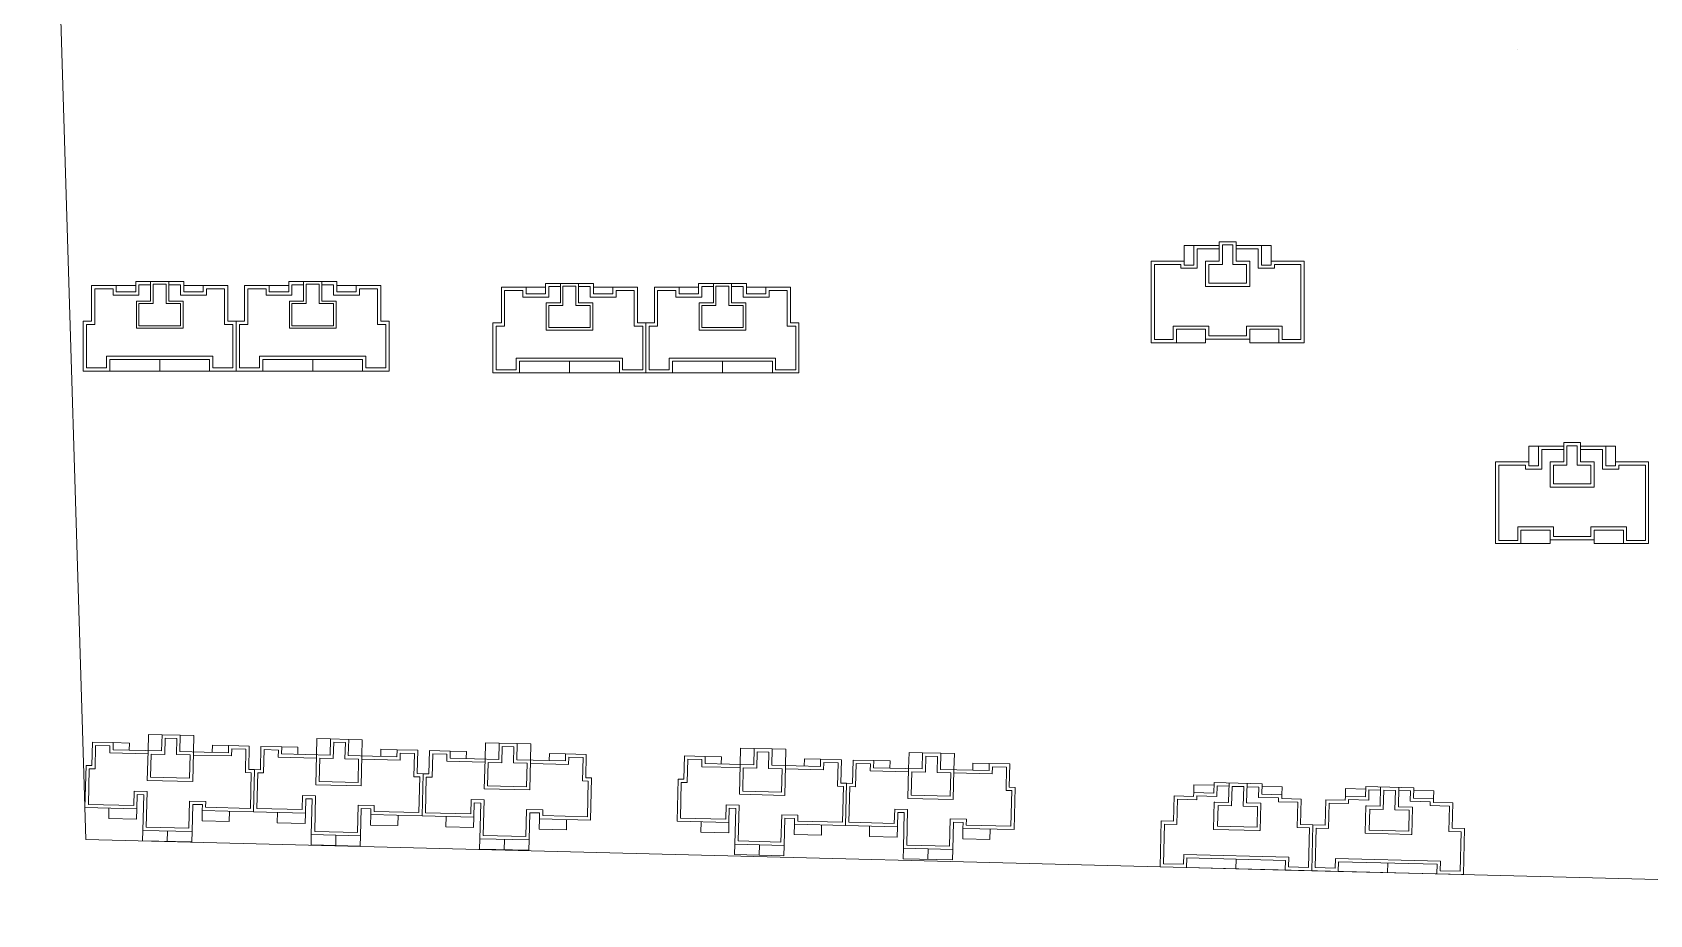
# Model space of a CAD drawing. Extents: x 217039 to 280039, y -2536 to 41961.
# Drawn here: x 220532 to 223526, y 458 to 2090 of the extents above; entities that cross this region are included whole.
import ezdxf

# ---------------------------------------------------------------- set-up
doc = ezdxf.new("R2010")
doc.units = 0
doc.header["$LTSCALE"] = 1000
doc.header["$MEASUREMENT"] = 0
doc.layers.add('140', color=2, linetype='Continuous', lineweight=5)
doc.layers.add('DingDianTu', color=5, linetype='Continuous', lineweight=0)

# ---------------------------------------------------------------- blocks, each defined once
blk = doc.blocks.new('dafasfd')
at = {"layer": 'DingDianTu', "color": 7, "const_width": 100}
blk.add_lwpolyline([(36368038, 16363912), (36368954, 16361479), (36372042, 16362641), (36374261, 16356745), (36369114, 16354807), (36369537, 16353684), (36361113, 16350514), (36359352, 16355194), (36360288, 16355546), (36359830, 16356763), (36358894, 16356410), (36357556, 16359967)], close=True, dxfattribs=at)
for points in [[(36363546, 16362221), (36362876, 16363999), (36359039, 16362555), (36359708, 16360777)], [(36371734, 16355794), (36372686, 16353267), (36369878, 16352210), (36369350, 16353614)]]:
    blk.add_lwpolyline(points, dxfattribs=at)
at = {"layer": 'DingDianTu', "color": 7}
for points in [[(36369878, 16352210), (36361642, 16349110), (36361113, 16350514)], [(36368038, 16363912), (36371127, 16365074), (36372042, 16362641)]]:
    blk.add_lwpolyline(points, dxfattribs=at)
blk = doc.blocks.new('*E49')
at = {"layer": 'DingDianTu', "color": 7, "xscale": 0.001000002024510444, "yscale": 0.001000000163912773, "zscale": 0.001, "rotation": 339.3761177849276}
blk.add_blockref('dafasfd', (22613, -20413), dxfattribs=at)

msp = doc.modelspace()

# ---------------------------------------------------------------- linework, layer by layer
at = {"layer": '140', "color": 7}
for p, q in [((220532.3, 3810.5), (220631.5, 596.8)), ((222664.2, 1695.6), (222682.2, 1695.6)), ((222664.2, 1666.8), (222664.2, 1695.6)), ((222682.2, 1695.6), (222682.2, 1659.6)), ((222729, 1695.6), (222682.2, 1695.6)), ((222688.2, 1689.6), (222688.2, 1653.6)), ((222729, 1689.6), (222688.2, 1689.6)), ((222729, 1702.8), (222729, 1695.6)), ((222760.2, 1702.8), (222729, 1702.8)), ((222729, 1695.6), (222729, 1666.8)), ((222735, 1696.8), (222735, 1695.6)), ((222754.2, 1696.8), (222735, 1696.8)), ((222735, 1695.6), (222735, 1660.8)), ((222754.2, 1660.8), (222754.2, 1696.8)), ((222760.2, 1695.6), (222760.2, 1702.8)), ((222760.2, 1666.8), (222760.2, 1702.8)), ((222807, 1695.6), (222760.2, 1695.6)), ((222801, 1689.6), (222760.2, 1689.6)), ((222801, 1653.6), (222801, 1689.6)), ((222825, 1695.6), (222807, 1695.6)), ((222807, 1659.6), (222807, 1695.6)), ((222825, 1666.8), (222825, 1695.6)), ((222603, 1666.8), (222603, 1515.6)), ((222642.6, 1666.8), (222603, 1666.8)), ((222609, 1660.8), (222609, 1521.6)), ((222642.6, 1660.8), (222609, 1660.8)), ((222664.2, 1666.8), (222642.6, 1666.8)), ((222658.2, 1660.8), (222642.6, 1660.8)), ((222658.2, 1653.6), (222658.2, 1660.8)), ((222688.2, 1653.6), (222658.2, 1653.6)), ((222664.2, 1659.6), (222664.2, 1666.8)), ((222682.2, 1659.6), (222664.2, 1659.6)), ((222703.8, 1666.8), (222703.8, 1620)), ((222729, 1666.8), (222703.8, 1666.8)), ((222709.8, 1660.8), (222709.8, 1626)), ((222735, 1660.8), (222709.8, 1660.8)), ((222779.4, 1660.8), (222754.2, 1660.8)), ((222785.4, 1666.8), (222760.2, 1666.8)), ((222779.4, 1626), (222779.4, 1660.8)), ((222785.4, 1620), (222785.4, 1666.8)), ((222831, 1653.6), (222801, 1653.6)), ((222825, 1659.6), (222807, 1659.6)), ((222825, 1666.8), (222825, 1659.6)), ((222846.6, 1666.8), (222825, 1666.8)), ((222831, 1660.8), (222831, 1653.6)), ((222846.6, 1660.8), (222831, 1660.8)), ((222886.2, 1666.8), (222846.6, 1666.8)), ((222880.2, 1660.8), (222846.6, 1660.8)), ((222880.2, 1521.6), (222880.2, 1660.8)), ((222886.2, 1515.6), (222886.2, 1666.8)), ((220642, 1621.8), (220687.6, 1621.8)), ((220642, 1555.8), (220642, 1621.8)), ((220685.2, 1621.8), (220687.6, 1621.8)), ((220687.6, 1621.8), (220723.6, 1621.8)), ((220687.6, 1621.8), (220687.6, 1609.8)), ((220723.6, 1629), (220812.4, 1629)), ((220723.6, 1609.8), (220723.6, 1629)), ((220729.6, 1623), (220751.2, 1623)), ((220729.6, 1603.8), (220729.6, 1623)), ((220751.2, 1629), (220751.2, 1593)), ((220780, 1624.2), (220756, 1624.2)), ((220756, 1624.2), (220756, 1588.2)), ((220780, 1588.2), (220780, 1624.2)), ((220784.8, 1593), (220784.8, 1629)), ((220784.8, 1623), (220806.4, 1623)), ((220806.4, 1623), (220806.4, 1603.8)), ((220812.4, 1629), (220812.4, 1609.8)), ((220848.4, 1621.8), (220812.4, 1621.8)), ((220848.4, 1621.8), (220894, 1621.8)), ((220848.4, 1609.8), (220848.4, 1621.8)), ((220894, 1621.8), (220894, 1555.8)), ((220925.2, 1621.8), (220970.8, 1621.8)), ((220925.2, 1555.8), (220925.2, 1621.8)), ((220968.4, 1621.8), (220970.8, 1621.8)), ((220970.8, 1621.8), (221006.8, 1621.8)), ((220970.8, 1621.8), (220970.8, 1609.8)), ((221006.8, 1629), (221095.6, 1629)), ((221006.8, 1609.8), (221006.8, 1629)), ((221012.8, 1623), (221034.4, 1623)), ((221012.8, 1603.8), (221012.8, 1623)), ((221034.4, 1629), (221034.4, 1593)), ((221063.2, 1624.2), (221039.2, 1624.2)), ((221039.2, 1624.2), (221039.2, 1588.2)), ((221063.2, 1588.2), (221063.2, 1624.2)), ((221068, 1593), (221068, 1629)), ((221068, 1623), (221089.6, 1623)), ((221089.6, 1623), (221089.6, 1603.8)), ((221095.6, 1629), (221095.6, 1609.8)), ((221131.6, 1621.8), (221095.6, 1621.8)), ((221131.6, 1621.8), (221177.2, 1621.8)), ((221131.6, 1609.8), (221131.6, 1621.8)), ((221177.2, 1621.8), (221177.2, 1555.8)), ((221400.4, 1618.4), (221446, 1618.4)), ((221400.4, 1552.4), (221400.4, 1618.4)), ((221443.6, 1618.4), (221446, 1618.4)), ((221446, 1618.4), (221482, 1618.4)), ((221446, 1618.4), (221446, 1606.4)), ((221482, 1625.6), (221570.8, 1625.6)), ((221482, 1606.4), (221482, 1625.6)), ((221488, 1619.6), (221509.6, 1619.6)), ((221488, 1600.4), (221488, 1619.6)), ((221509.6, 1625.6), (221509.6, 1589.6)), ((221538.4, 1620.8), (221514.4, 1620.8)), ((221514.4, 1620.8), (221514.4, 1584.8)), ((221538.4, 1584.8), (221538.4, 1620.8)), ((221543.2, 1589.6), (221543.2, 1625.6)), ((221543.2, 1619.6), (221564.8, 1619.6)), ((221564.8, 1619.6), (221564.8, 1600.4)), ((221570.8, 1625.6), (221570.8, 1606.4)), ((221606.8, 1618.4), (221570.8, 1618.4)), ((221606.8, 1618.4), (221652.4, 1618.4)), ((221606.8, 1606.4), (221606.8, 1618.4)), ((221652.4, 1618.4), (221652.4, 1552.4)), ((221683.6, 1618.4), (221729.2, 1618.4)), ((221683.6, 1552.4), (221683.6, 1618.4)), ((221726.8, 1618.4), (221729.2, 1618.4)), ((221729.2, 1618.4), (221765.2, 1618.4)), ((221729.2, 1618.4), (221729.2, 1606.4)), ((221765.2, 1625.6), (221854, 1625.6)), ((221765.2, 1606.4), (221765.2, 1625.6)), ((221771.2, 1619.6), (221792.8, 1619.6)), ((221771.2, 1600.4), (221771.2, 1619.6)), ((221792.8, 1625.6), (221792.8, 1589.6)), ((221821.6, 1620.8), (221797.6, 1620.8)), ((221797.6, 1620.8), (221797.6, 1584.8)), ((221821.6, 1584.8), (221821.6, 1620.8)), ((221826.4, 1589.6), (221826.4, 1625.6)), ((221826.4, 1619.6), (221848, 1619.6)), ((221848, 1619.6), (221848, 1600.4)), ((221854, 1625.6), (221854, 1606.4)), ((221890, 1618.4), (221854, 1618.4)), ((221890, 1618.4), (221935.6, 1618.4)), ((221890, 1606.4), (221890, 1618.4)), ((221935.6, 1618.4), (221935.6, 1552.4)), ((222703.8, 1620), (222785.4, 1620)), ((222709.8, 1626), (222779.4, 1626)), ((220648, 1615.8), (220681.6, 1615.8)), ((220648, 1549.8), (220648, 1615.8)), ((220681.6, 1615.8), (220681.6, 1603.8)), ((220681.6, 1603.8), (220729.6, 1603.8)), ((220687.6, 1609.8), (220723.6, 1609.8)), ((220724.8, 1593), (220724.8, 1542.6)), ((220751.2, 1593), (220724.8, 1593)), ((220729.6, 1588.2), (220729.6, 1547.4)), ((220756, 1588.2), (220729.6, 1588.2)), ((220806.4, 1588.2), (220780, 1588.2)), ((220811.2, 1593), (220784.8, 1593)), ((220806.4, 1603.8), (220854.4, 1603.8)), ((220806.4, 1547.4), (220806.4, 1588.2)), ((220811.2, 1542.6), (220811.2, 1593)), ((220812.4, 1609.8), (220848.4, 1609.8)), ((220854.4, 1615.8), (220888, 1615.8)), ((220854.4, 1603.8), (220854.4, 1615.8)), ((220888, 1615.8), (220888, 1549.8)), ((220931.2, 1615.8), (220964.8, 1615.8)), ((220931.2, 1549.8), (220931.2, 1615.8)), ((220964.8, 1615.8), (220964.8, 1603.8)), ((220964.8, 1603.8), (221012.8, 1603.8)), ((220970.8, 1609.8), (221006.8, 1609.8)), ((221008, 1593), (221008, 1542.6)), ((221034.4, 1593), (221008, 1593)), ((221012.8, 1588.2), (221012.8, 1547.4)), ((221039.2, 1588.2), (221012.8, 1588.2)), ((221089.6, 1588.2), (221063.2, 1588.2)), ((221094.4, 1593), (221068, 1593)), ((221089.6, 1603.8), (221137.6, 1603.8)), ((221089.6, 1547.4), (221089.6, 1588.2)), ((221094.4, 1542.6), (221094.4, 1593)), ((221095.6, 1609.8), (221131.6, 1609.8)), ((221137.6, 1615.8), (221171.2, 1615.8)), ((221137.6, 1603.8), (221137.6, 1615.8)), ((221171.2, 1615.8), (221171.2, 1549.8)), ((221406.4, 1612.4), (221440, 1612.4)), ((221406.4, 1546.4), (221406.4, 1612.4)), ((221440, 1612.4), (221440, 1600.4)), ((221440, 1600.4), (221488, 1600.4)), ((221446, 1606.4), (221482, 1606.4)), ((221483.2, 1589.6), (221483.2, 1539.2)), ((221509.6, 1589.6), (221483.2, 1589.6)), ((221569.6, 1589.6), (221543.2, 1589.6)), ((221564.8, 1600.4), (221612.8, 1600.4)), ((221569.6, 1539.2), (221569.6, 1589.6)), ((221570.8, 1606.4), (221606.8, 1606.4)), ((221612.8, 1612.4), (221646.4, 1612.4)), ((221612.8, 1600.4), (221612.8, 1612.4)), ((221646.4, 1612.4), (221646.4, 1546.4)), ((221689.6, 1612.4), (221723.2, 1612.4)), ((221689.6, 1546.4), (221689.6, 1612.4)), ((221723.2, 1612.4), (221723.2, 1600.4)), ((221723.2, 1600.4), (221771.2, 1600.4)), ((221729.2, 1606.4), (221765.2, 1606.4)), ((221766.4, 1589.6), (221766.4, 1539.2)), ((221792.8, 1589.6), (221766.4, 1589.6)), ((221852.8, 1589.6), (221826.4, 1589.6)), ((221848, 1600.4), (221896, 1600.4)), ((221852.8, 1539.2), (221852.8, 1589.6)), ((221854, 1606.4), (221890, 1606.4)), ((221896, 1612.4), (221929.6, 1612.4)), ((221896, 1600.4), (221896, 1612.4)), ((221929.6, 1612.4), (221929.6, 1546.4)), ((221488, 1584.8), (221488, 1544)), ((221514.4, 1584.8), (221488, 1584.8)), ((221564.8, 1584.8), (221538.4, 1584.8)), ((221564.8, 1544), (221564.8, 1584.8)), ((221771.2, 1584.8), (221771.2, 1544)), ((221797.6, 1584.8), (221771.2, 1584.8)), ((221848, 1584.8), (221821.6, 1584.8)), ((221848, 1544), (221848, 1584.8)), ((220626.4, 1555.8), (220642, 1555.8)), ((220626.4, 1463.4), (220626.4, 1555.8)), ((220632.4, 1549.8), (220648, 1549.8)), ((220632.4, 1469.4), (220632.4, 1549.8)), ((220724.8, 1543.8), (220724.8, 1542.6)), ((220724.8, 1542.6), (220811.2, 1542.6)), ((220729.6, 1547.4), (220806.4, 1547.4)), ((220810, 1542.6), (220811.2, 1542.6)), ((220888, 1549.8), (220903.6, 1549.8)), ((220894, 1555.8), (220909.6, 1555.8)), ((220903.6, 1549.8), (220903.6, 1469.4)), ((220909.6, 1555.8), (220909.6, 1463.4)), ((220909.6, 1555.8), (220925.2, 1555.8)), ((220909.6, 1463.4), (220909.6, 1555.8)), ((220915.6, 1549.8), (220931.2, 1549.8)), ((220915.6, 1469.4), (220915.6, 1549.8)), ((221008, 1543.8), (221008, 1542.6)), ((221008, 1542.6), (221094.4, 1542.6)), ((221012.8, 1547.4), (221089.6, 1547.4)), ((221093.2, 1542.6), (221094.4, 1542.6)), ((221171.2, 1549.8), (221186.8, 1549.8)), ((221177.2, 1555.8), (221192.8, 1555.8)), ((221186.8, 1549.8), (221186.8, 1469.4)), ((221192.8, 1555.8), (221192.8, 1463.4)), ((221384.8, 1552.4), (221400.4, 1552.4)), ((221384.8, 1460), (221384.8, 1552.4)), ((221390.8, 1546.4), (221406.4, 1546.4)), ((221390.8, 1466), (221390.8, 1546.4)), ((221483.2, 1540.4), (221483.2, 1539.2)), ((221483.2, 1539.2), (221569.6, 1539.2)), ((221488, 1544), (221564.8, 1544)), ((221568.4, 1539.2), (221569.6, 1539.2)), ((221646.4, 1546.4), (221662, 1546.4)), ((221652.4, 1552.4), (221668, 1552.4)), ((221662, 1546.4), (221662, 1466)), ((221668, 1552.4), (221668, 1460)), ((221668, 1552.4), (221683.6, 1552.4)), ((221668, 1460), (221668, 1552.4)), ((221674, 1546.4), (221689.6, 1546.4)), ((221674, 1466), (221674, 1546.4)), ((221766.4, 1540.4), (221766.4, 1539.2)), ((221766.4, 1539.2), (221852.8, 1539.2)), ((221771.2, 1544), (221848, 1544)), ((221851.6, 1539.2), (221852.8, 1539.2)), ((221929.6, 1546.4), (221945.2, 1546.4)), ((221935.6, 1552.4), (221951.2, 1552.4)), ((221945.2, 1546.4), (221945.2, 1466)), ((221951.2, 1552.4), (221951.2, 1460)), ((222643.8, 1546.8), (222709.8, 1546.8)), ((222643.8, 1521.6), (222643.8, 1546.8)), ((222649.8, 1540.8), (222703.8, 1540.8)), ((222649.8, 1515.6), (222649.8, 1540.8)), ((222703.8, 1540.8), (222703.8, 1522.8)), ((222709.8, 1546.8), (222709.8, 1528.8)), ((222709.8, 1528.8), (222744.6, 1528.8)), ((222744.6, 1528.8), (222779.4, 1528.8)), ((222779.4, 1546.8), (222845.4, 1546.8)), ((222779.4, 1528.8), (222779.4, 1546.8)), ((222785.4, 1540.8), (222839.4, 1540.8)), ((222785.4, 1522.8), (222785.4, 1540.8)), ((222839.4, 1540.8), (222839.4, 1515.6)), ((222845.4, 1546.8), (222845.4, 1521.6)), ((222603, 1515.6), (222649.8, 1515.6)), ((222609, 1521.6), (222643.8, 1521.6)), ((222649.8, 1515.6), (222703.8, 1515.6)), ((222703.8, 1515.6), (222703.8, 1522.8)), ((222703.8, 1522.8), (222744.6, 1522.8)), ((222744.6, 1522.8), (222785.4, 1522.8)), ((222785.4, 1515.6), (222785.4, 1522.8)), ((222839.4, 1515.6), (222785.4, 1515.6)), ((222839.4, 1515.6), (222886.2, 1515.6)), ((222845.4, 1521.6), (222880.2, 1521.6)), ((220669.6, 1469.4), (220632.4, 1469.4)), ((220669.6, 1491), (220669.6, 1469.4)), ((220768, 1491), (220669.6, 1491)), ((220675.6, 1485), (220675.6, 1463.4)), ((220768, 1485), (220675.6, 1485)), ((220866.4, 1491), (220768, 1491)), ((220860.4, 1485), (220768, 1485)), ((220768, 1485), (220768, 1463.4)), ((220860.4, 1463.4), (220860.4, 1485)), ((220866.4, 1469.4), (220866.4, 1491)), ((220903.6, 1469.4), (220866.4, 1469.4)), ((220952.8, 1469.4), (220915.6, 1469.4)), ((220952.8, 1491), (220952.8, 1469.4)), ((221051.2, 1491), (220952.8, 1491)), ((220958.8, 1485), (220958.8, 1463.4)), ((221051.2, 1485), (220958.8, 1485)), ((221149.6, 1491), (221051.2, 1491)), ((221143.6, 1485), (221051.2, 1485)), ((221051.2, 1485), (221051.2, 1463.4)), ((221143.6, 1463.4), (221143.6, 1485)), ((221149.6, 1469.4), (221149.6, 1491)), ((221186.8, 1469.4), (221149.6, 1469.4)), ((221428, 1487.6), (221428, 1466)), ((221526.4, 1487.6), (221428, 1487.6)), ((221434, 1481.6), (221434, 1460)), ((221526.4, 1481.6), (221434, 1481.6)), ((221624.8, 1487.6), (221526.4, 1487.6)), ((221618.8, 1481.6), (221526.4, 1481.6)), ((221526.4, 1481.6), (221526.4, 1460)), ((221618.8, 1460), (221618.8, 1481.6)), ((221624.8, 1466), (221624.8, 1487.6)), ((221711.2, 1487.6), (221711.2, 1466)), ((221809.6, 1487.6), (221711.2, 1487.6)), ((221717.2, 1481.6), (221717.2, 1460)), ((221809.6, 1481.6), (221717.2, 1481.6)), ((221908, 1487.6), (221809.6, 1487.6)), ((221902, 1481.6), (221809.6, 1481.6)), ((221809.6, 1481.6), (221809.6, 1460)), ((221902, 1460), (221902, 1481.6)), ((221908, 1466), (221908, 1487.6)), ((220675.6, 1463.4), (220626.4, 1463.4)), ((220768, 1463.4), (220675.6, 1463.4)), ((220768, 1463.4), (220860.4, 1463.4)), ((220909.6, 1463.4), (220860.4, 1463.4)), ((220958.8, 1463.4), (220909.6, 1463.4)), ((221051.2, 1463.4), (220958.8, 1463.4)), ((221051.2, 1463.4), (221143.6, 1463.4)), ((221192.8, 1463.4), (221143.6, 1463.4)), ((221434, 1460), (221384.8, 1460)), ((221428, 1466), (221390.8, 1466)), ((221526.4, 1460), (221434, 1460)), ((221526.4, 1460), (221618.8, 1460)), ((221668, 1460), (221618.8, 1460)), ((221662, 1466), (221624.8, 1466)), ((221717.2, 1460), (221668, 1460)), ((221711.2, 1466), (221674, 1466)), ((221809.6, 1460), (221717.2, 1460)), ((221809.6, 1460), (221902, 1460)), ((221951.2, 1460), (221902, 1460)), ((221945.2, 1466), (221908, 1466)), ((223301.8, 1324.3), (223319.8, 1324.3)), ((223301.8, 1295.5), (223301.8, 1324.3)), ((223319.8, 1324.3), (223319.8, 1288.3)), ((223366.6, 1324.3), (223319.8, 1324.3)), ((223325.8, 1318.3), (223325.8, 1282.3)), ((223366.6, 1318.3), (223325.8, 1318.3)), ((223366.6, 1331.5), (223366.6, 1324.3)), ((223397.8, 1331.5), (223366.6, 1331.5)), ((223366.6, 1324.3), (223366.6, 1295.5)), ((223372.6, 1325.5), (223372.6, 1324.3)), ((223391.8, 1325.5), (223372.6, 1325.5)), ((223372.6, 1324.3), (223372.6, 1289.5)), ((223391.8, 1289.5), (223391.8, 1325.5)), ((223397.8, 1324.3), (223397.8, 1331.5)), ((223397.8, 1295.5), (223397.8, 1331.5)), ((223444.6, 1324.3), (223397.8, 1324.3)), ((223438.6, 1318.3), (223397.8, 1318.3)), ((223438.6, 1282.3), (223438.6, 1318.3)), ((223462.6, 1324.3), (223444.6, 1324.3)), ((223444.6, 1288.3), (223444.6, 1324.3)), ((223462.6, 1295.5), (223462.6, 1324.3)), ((223240.6, 1295.5), (223240.6, 1144.3)), ((223280.2, 1295.5), (223240.6, 1295.5)), ((223246.6, 1289.5), (223246.6, 1150.3)), ((223280.2, 1289.5), (223246.6, 1289.5)), ((223301.8, 1295.5), (223280.2, 1295.5)), ((223295.8, 1289.5), (223280.2, 1289.5)), ((223295.8, 1282.3), (223295.8, 1289.5)), ((223301.8, 1288.3), (223301.8, 1295.5)), ((223319.8, 1288.3), (223301.8, 1288.3)), ((223341.4, 1295.5), (223341.4, 1248.7)), ((223366.6, 1295.5), (223341.4, 1295.5)), ((223347.4, 1289.5), (223347.4, 1254.7)), ((223372.6, 1289.5), (223347.4, 1289.5)), ((223417, 1289.5), (223391.8, 1289.5)), ((223423, 1295.5), (223397.8, 1295.5)), ((223417, 1254.7), (223417, 1289.5)), ((223423, 1248.7), (223423, 1295.5)), ((223462.6, 1288.3), (223444.6, 1288.3)), ((223462.6, 1295.5), (223462.6, 1288.3)), ((223484.2, 1295.5), (223462.6, 1295.5)), ((223468.6, 1289.5), (223468.6, 1282.3)), ((223484.2, 1289.5), (223468.6, 1289.5)), ((223523.8, 1295.5), (223484.2, 1295.5)), ((223517.8, 1289.5), (223484.2, 1289.5)), ((223517.8, 1150.3), (223517.8, 1289.5)), ((223523.8, 1144.3), (223523.8, 1295.5)), ((223325.8, 1282.3), (223295.8, 1282.3)), ((223468.6, 1282.3), (223438.6, 1282.3)), ((223341.4, 1248.7), (223423, 1248.7)), ((223347.4, 1254.7), (223417, 1254.7)), ((223281.4, 1175.5), (223347.4, 1175.5)), ((223281.4, 1150.3), (223281.4, 1175.5)), ((223287.4, 1169.5), (223341.4, 1169.5)), ((223287.4, 1144.3), (223287.4, 1169.5)), ((223341.4, 1169.5), (223341.4, 1151.5)), ((223347.4, 1175.5), (223347.4, 1157.5)), ((223417, 1175.5), (223483, 1175.5)), ((223417, 1157.5), (223417, 1175.5)), ((223423, 1169.5), (223477, 1169.5)), ((223423, 1151.5), (223423, 1169.5)), ((223477, 1169.5), (223477, 1144.3)), ((223483, 1175.5), (223483, 1150.3)), ((223240.6, 1144.3), (223287.4, 1144.3)), ((223246.6, 1150.3), (223281.4, 1150.3)), ((223287.4, 1144.3), (223341.4, 1144.3)), ((223341.4, 1144.3), (223341.4, 1151.5)), ((223341.4, 1151.5), (223382.2, 1151.5)), ((223347.4, 1157.5), (223382.2, 1157.5)), ((223382.2, 1157.5), (223417, 1157.5)), ((223382.2, 1151.5), (223423, 1151.5)), ((223423, 1144.3), (223423, 1151.5)), ((223477, 1144.3), (223423, 1144.3)), ((223477, 1144.3), (223523.8, 1144.3)), ((223483, 1150.3), (223517.8, 1150.3)), ((220746.4, 761.4), (220747.1, 791.4)), ((220747.1, 791.4), (220772.3, 790.8)), ((220771.5, 760.8), (220772.3, 790.8)), ((220772.3, 790.8), (220805.9, 789.9)), ((220778.1, 784.6), (220777.4, 754.6)), ((220799.7, 784.1), (220778.1, 784.6)), ((220799, 754.1), (220799.7, 784.1)), ((220805.9, 789.9), (220805.1, 759.9)), ((220805.9, 789.9), (220831.1, 789.3)), ((220831.1, 789.3), (220830.3, 759.3)), ((221058.3, 753.7), (221059, 783.7)), ((221059, 783.7), (221084.2, 783)), ((221083.4, 753), (221084.2, 783)), ((221084.2, 783), (221117.8, 782.2)), ((221117.8, 782.2), (221117, 752.2)), ((221117.8, 782.2), (221143, 781.6)), ((221143, 781.6), (221142.2, 751.6)), ((220642.4, 733.9), (220643.5, 777.1)), ((220643.5, 777.1), (220681.9, 776.2)), ((220648.3, 727.8), (220649.4, 771)), ((220649.4, 771), (220675.8, 770.3)), ((220675.8, 770.3), (220675.4, 757.1)), ((220675.4, 757.1), (220746.2, 755.4)), ((220681.9, 776.2), (220681.6, 763)), ((220681.6, 763), (220771.5, 760.8)), ((220681.9, 776.2), (220711.9, 775.4)), ((220711.9, 775.4), (220711.6, 762.2)), ((220746.4, 761.4), (220745, 706.2)), ((220752.2, 755.2), (220751.1, 712.1)), ((220777.4, 754.6), (220752.2, 755.2)), ((220824.2, 753.5), (220799, 754.1)), ((220805.1, 759.9), (220895.1, 757.7)), ((220823.1, 710.3), (220824.2, 753.5)), ((220829, 704.1), (220830.3, 759.3)), ((220830.2, 753.3), (220901, 751.6)), ((220865.1, 758.4), (220865.4, 771.6)), ((220865.4, 771.6), (220895.4, 770.9)), ((220895.1, 757.7), (220895.4, 770.9)), ((220895.4, 770.9), (220933.8, 769.9)), ((220901, 751.6), (220901.3, 764.8)), ((220901.3, 764.8), (220927.7, 764.1)), ((220927.7, 764.1), (220926.6, 720.9)), ((220933.8, 769.9), (220932.8, 726.8)), ((220954.3, 726.2), (220955.4, 769.4)), ((220955.4, 769.4), (220993.8, 768.5)), ((220960.2, 720.1), (220961.3, 763.3)), ((220961.3, 763.3), (220987.7, 762.6)), ((220987.7, 762.6), (220987.3, 749.4)), ((220987.3, 749.4), (221058.1, 747.7)), ((220993.8, 768.5), (220993.5, 755.3)), ((220993.5, 755.3), (221083.4, 753)), ((220993.8, 768.5), (221023.8, 767.7)), ((221023.8, 767.7), (221023.5, 754.5)), ((221058.3, 753.7), (221056.9, 698.5)), ((221090, 776.9), (221089.3, 746.9)), ((221111.6, 776.3), (221090, 776.9)), ((221110.9, 746.4), (221111.6, 776.3)), ((221117, 752.2), (221207, 750)), ((221140.9, 696.4), (221142.2, 751.6)), ((221177, 750.7), (221177.3, 763.9)), ((221177.3, 763.9), (221207.3, 763.2)), ((221207, 750), (221207.3, 763.2)), ((221207.3, 763.2), (221245.7, 762.2)), ((221212.9, 743.8), (221213.2, 757)), ((221213.2, 757), (221239.6, 756.4)), ((221239.6, 756.4), (221238.5, 713.2)), ((221245.7, 762.2), (221244.7, 719)), ((221266.3, 718.5), (221267.3, 761.7)), ((221267.3, 761.7), (221305.7, 760.7)), ((221272.1, 712.4), (221273.2, 755.5)), ((221273.2, 755.5), (221299.6, 754.9)), ((221299.6, 754.9), (221299.2, 741.7)), ((221305.7, 760.7), (221305.4, 747.5)), ((221305.7, 760.7), (221335.7, 760)), ((221335.7, 760), (221335.4, 746.8)), ((221370.2, 745.9), (221370.9, 775.9)), ((221370.9, 775.9), (221396.1, 775.3)), ((221395.4, 745.3), (221396.1, 775.3)), ((221396.1, 775.3), (221429.7, 774.5)), ((221401.9, 769.2), (221401.2, 739.2)), ((221423.5, 768.6), (221401.9, 769.2)), ((221422.8, 738.6), (221423.5, 768.6)), ((221429.7, 774.5), (221428.9, 744.5)), ((221429.7, 774.5), (221454.9, 773.8)), ((221454.9, 773.8), (221454.1, 743.9)), ((221488.9, 743), (221489.3, 756.2)), ((221489.3, 756.2), (221519.2, 755.4)), ((221518.9, 742.3), (221519.2, 755.4)), ((221519.2, 755.4), (221557.6, 754.5)), ((221524.8, 736.1), (221525.1, 749.3)), ((221525.1, 749.3), (221551.5, 748.6)), ((221551.5, 748.6), (221550.4, 705.5)), ((221557.6, 754.5), (221556.6, 711.3)), ((221738.3, 708.5), (221739.4, 751.7)), ((221739.4, 751.7), (221777.8, 750.8)), ((221777.8, 750.8), (221777.5, 737.6)), ((221777.8, 750.8), (221807.8, 750)), ((221807.8, 750), (221807.4, 736.8)), ((221842.2, 736), (221843, 766)), ((221843, 766), (221868.2, 765.3)), ((221867.4, 735.3), (221868.2, 765.3)), ((221868.2, 765.3), (221901.8, 764.5)), ((221874, 759.2), (221873.3, 729.2)), ((221895.6, 758.7), (221874, 759.2)), ((221894.9, 728.7), (221895.6, 758.7)), ((221901.8, 764.5), (221901, 734.5)), ((221901.8, 764.5), (221927, 763.9)), ((221927, 763.9), (221926.2, 733.9)), ((222154.1, 728.2), (222154.9, 758.2)), ((222154.9, 758.2), (222180.1, 757.6)), ((222179.3, 727.6), (222180.1, 757.6)), ((222180.1, 757.6), (222213.7, 756.8)), ((222185.9, 751.5), (222185.2, 721.5)), ((222207.5, 750.9), (222185.9, 751.5)), ((222206.8, 720.9), (222207.5, 750.9)), ((222213.7, 756.8), (222212.9, 726.8)), ((222213.7, 756.8), (222238.9, 756.2)), ((222238.9, 756.2), (222238.1, 726.2)), ((220629.7, 656.2), (220631.6, 734.2)), ((220631.6, 734.2), (220642.4, 733.9)), ((220635.9, 662.1), (220637.5, 728.1)), ((220637.5, 728.1), (220648.3, 727.8)), ((220926.6, 720.9), (220937.4, 720.6)), ((220932.8, 726.8), (220943.5, 726.5)), ((220937.4, 720.6), (220935.8, 654.7)), ((220943.5, 726.5), (220941.6, 648.5)), ((220941.6, 648.5), (220943.5, 726.5)), ((220943.5, 726.5), (220954.3, 726.2)), ((220947.8, 654.4), (220949.4, 720.3)), ((220949.4, 720.3), (220960.2, 720.1)), ((221064.1, 747.5), (221063, 704.3)), ((221089.3, 746.9), (221064.1, 747.5)), ((221136.1, 745.7), (221110.9, 746.4)), ((221135, 702.5), (221136.1, 745.7)), ((221142.1, 745.6), (221212.9, 743.8)), ((221244.7, 719), (221255.5, 718.8)), ((221255.5, 718.8), (221253.5, 640.8)), ((221253.5, 640.8), (221255.5, 718.8)), ((221255.5, 718.8), (221266.3, 718.5)), ((221299.2, 741.7), (221370, 739.9)), ((221305.4, 747.5), (221395.4, 745.3)), ((221370.2, 745.9), (221368.8, 690.8)), ((221376, 739.8), (221374.9, 696.6)), ((221401.2, 739.2), (221376, 739.8)), ((221448, 738), (221422.8, 738.6)), ((221428.9, 744.5), (221518.9, 742.3)), ((221446.9, 694.8), (221448, 738)), ((221452.8, 688.7), (221454.1, 743.9)), ((221454, 737.9), (221524.8, 736.1)), ((221744.2, 702.4), (221745.2, 745.6)), ((221745.2, 745.6), (221771.6, 744.9)), ((221771.6, 744.9), (221771.3, 731.7)), ((221771.3, 731.7), (221842.1, 730)), ((221777.5, 737.6), (221867.4, 735.3)), ((221842.2, 736), (221840.9, 680.8)), ((221848.1, 729.8), (221847, 686.6)), ((221873.3, 729.2), (221848.1, 729.8)), ((221920.1, 728), (221894.9, 728.7)), ((221901, 734.5), (221991, 732.3)), ((221919, 684.9), (221920.1, 728)), ((221924.8, 678.7), (221926.2, 733.9)), ((221926.1, 727.9), (221996.8, 726.1)), ((221961, 733), (221961.3, 746.2)), ((221961.3, 746.2), (221991.3, 745.5)), ((221991, 732.3), (221991.3, 745.5)), ((221991.3, 745.5), (222029.7, 744.5)), ((221996.8, 726.1), (221997.2, 739.3)), ((221997.2, 739.3), (222023.6, 738.7)), ((222023.6, 738.7), (222022.5, 695.5)), ((222029.7, 744.5), (222028.6, 701.3)), ((222050.2, 700.8), (222051.3, 744)), ((222051.3, 744), (222089.7, 743)), ((222056.1, 694.7), (222057.1, 737.8)), ((222057.1, 737.8), (222083.5, 737.2)), ((222083.5, 737.2), (222083.2, 724)), ((222083.2, 724), (222154, 722.2)), ((222089.7, 743), (222089.4, 729.8)), ((222089.4, 729.8), (222179.3, 727.6)), ((222089.7, 743), (222119.7, 742.3)), ((222119.7, 742.3), (222119.4, 729.1)), ((222154.1, 728.2), (222152.8, 673.1)), ((222160, 722.1), (222158.9, 678.9)), ((222185.2, 721.5), (222160, 722.1)), ((222232, 720.3), (222206.8, 720.9)), ((222212.9, 726.8), (222302.9, 724.6)), ((222230.9, 677.1), (222232, 720.3)), ((222236.7, 671), (222238.1, 726.2)), ((222238, 720.2), (222308.7, 718.4)), ((222272.9, 725.3), (222273.2, 738.5)), ((222273.2, 738.5), (222303.2, 737.8)), ((222302.9, 724.6), (222303.2, 737.8)), ((222303.2, 737.8), (222341.6, 736.8)), ((222308.7, 718.4), (222309.1, 731.6)), ((222309.1, 731.6), (222335.5, 731)), ((222335.5, 731), (222334.4, 687.8)), ((222341.6, 736.8), (222340.5, 693.6)), ((220745, 706.2), (220829, 704.1)), ((220751.1, 712.1), (220823.1, 710.3)), ((221056.9, 698.5), (221140.9, 696.4)), ((221063, 704.3), (221135, 702.5)), ((221238.5, 713.2), (221249.3, 712.9)), ((221249.3, 712.9), (221247.7, 646.9)), ((221259.7, 646.6), (221261.3, 712.6)), ((221261.3, 712.6), (221272.1, 712.4)), ((221368.8, 690.8), (221452.8, 688.7)), ((221374.9, 696.6), (221446.9, 694.8)), ((221550.4, 705.5), (221561.2, 705.2)), ((221556.6, 711.3), (221567.4, 711)), ((221561.2, 705.2), (221559.6, 639.2)), ((221567.4, 711), (221565.4, 633.1)), ((221725.6, 630.8), (221727.5, 708.8)), ((221727.5, 708.8), (221738.3, 708.5)), ((221731.7, 636.7), (221733.4, 702.7)), ((221733.4, 702.7), (221744.2, 702.4)), ((222022.5, 695.5), (222033.3, 695.2)), ((222028.6, 701.3), (222039.4, 701.1)), ((222033.3, 695.2), (222031.7, 629.2)), ((222039.4, 701.1), (222037.5, 623.1)), ((222037.5, 623.1), (222039.4, 701.1)), ((222039.4, 701.1), (222050.2, 700.8)), ((222043.6, 628.9), (222045.3, 694.9)), ((222045.3, 694.9), (222056.1, 694.7)), ((222340.5, 693.6), (222351.3, 693.3)), ((222351.3, 693.3), (222349.4, 615.4)), ((222681.8, 684), (222682.2, 698.4)), ((222682.2, 698.4), (222719.4, 697.5)), ((222719.5, 702.3), (222719, 683.1)), ((222808.2, 700), (222719.5, 702.3)), ((222725.3, 696.1), (222724.8, 676.9)), ((222746.9, 695.6), (222725.3, 696.1)), ((222747.1, 701.6), (222746.2, 666.8)), ((222752.9, 695.4), (222752, 659.4)), ((222774.5, 694.9), (222752.9, 695.4)), ((222773.6, 658.9), (222774.5, 694.9)), ((222779.7, 664.7), (222780.7, 700.7)), ((222802.1, 694.2), (222780.5, 694.7)), ((222801.6, 675), (222802.1, 694.2)), ((222807.8, 680.8), (222808.2, 700)), ((222845.3, 694.3), (222808.1, 695.2)), ((222844.9, 679.9), (222845.3, 694.3)), ((222962.5, 676.9), (222962.9, 691.3)), ((222962.9, 691.3), (223000.1, 690.4)), ((223000.2, 695.2), (222999.7, 676)), ((223089, 692.9), (223000.2, 695.2)), ((223006, 689), (223005.6, 669.8)), ((223027.6, 688.5), (223006, 689)), ((223027.8, 694.5), (223026.9, 659.7)), ((223060.5, 657.6), (223061.4, 693.6)), ((223088.5, 673.7), (223089, 692.9)), ((220719.8, 660), (220635.9, 662.1)), ((220720.5, 686.4), (220719.8, 660)), ((220744.5, 685.8), (220720.5, 686.4)), ((220726.3, 680.3), (220725.7, 653.9)), ((220738.3, 680), (220726.3, 680.3)), ((220736.7, 614), (220738.3, 680)), ((220742.8, 619.8), (220744.5, 685.8)), ((220823.3, 668.3), (220822, 617.9)), ((220853.3, 667.5), (220823.3, 668.3)), ((220829.1, 662.1), (220827.9, 611.7)), ((220847.1, 661.7), (220829.1, 662.1)), ((220846.8, 650.9), (220847.1, 661.7)), ((220853, 656.7), (220853.3, 667.5)), ((221032.4, 678.7), (221031.7, 652.3)), ((221056.4, 678.1), (221032.4, 678.7)), ((221038.2, 672.5), (221037.6, 646.1)), ((221050.2, 672.2), (221038.2, 672.5)), ((221048.6, 606.3), (221050.2, 672.2)), ((221054.8, 612.1), (221056.4, 678.1)), ((221135.2, 660.5), (221133.9, 610.1)), ((221165.2, 659.8), (221135.2, 660.5)), ((221164.9, 649), (221165.2, 659.8)), ((221344.3, 671), (221343.6, 644.6)), ((221368.3, 670.4), (221344.3, 671)), ((221350.1, 664.8), (221349.5, 638.4)), ((221362.1, 664.5), (221350.1, 664.8)), ((221360.5, 598.5), (221362.1, 664.5)), ((221366.7, 604.4), (221368.3, 670.4)), ((221816.4, 661), (221815.7, 634.6)), ((221840.4, 660.4), (221816.4, 661)), ((221838.7, 594.4), (221840.4, 660.4)), ((221840.9, 680.8), (221924.8, 678.7)), ((221847, 686.6), (221919, 684.9)), ((222152.8, 673.1), (222236.7, 671)), ((222158.9, 678.9), (222230.9, 677.1)), ((222334.4, 687.8), (222345.2, 687.5)), ((222345.2, 687.5), (222343.6, 621.5)), ((222645.6, 677.8), (222644.4, 631)), ((222681.6, 676.8), (222645.6, 677.8)), ((222651.5, 671.6), (222650.3, 624.8)), ((222687.5, 670.7), (222651.5, 671.6)), ((222681.8, 684), (222681.6, 676.8)), ((222719, 683.1), (222681.8, 684)), ((222687.7, 677.9), (222687.5, 670.7)), ((222724.8, 676.9), (222687.7, 677.9)), ((222719.8, 666.3), (222718.5, 617.1)), ((222721, 666.2), (222719.8, 666.3)), ((222746.2, 665.6), (222721, 666.2)), ((222726.8, 660.1), (222725.8, 621.7)), ((222752, 659.4), (222726.8, 660.1)), ((222746.2, 666.8), (222746.2, 665.6)), ((222800, 658.2), (222773.6, 658.9)), ((222780.9, 664.7), (222779.7, 664.7)), ((222806.1, 664.1), (222780.9, 664.7)), ((222838.8, 674), (222801.6, 675)), ((222804.9, 613.7), (222806.1, 662.9)), ((222806.1, 662.9), (222806.1, 664.1)), ((222844.9, 679.9), (222807.8, 680.8)), ((222838.6, 666.8), (222838.8, 674)), ((222874.6, 665.9), (222838.6, 666.8)), ((222844.8, 672.7), (222844.9, 679.9)), ((222880.8, 671.8), (222844.8, 672.7)), ((222873.4, 619.1), (222874.6, 665.9)), ((222879.6, 625), (222880.8, 671.8)), ((222926.3, 670.6), (222925.2, 623.8)), ((222962.3, 669.7), (222926.3, 670.6)), ((222932.2, 664.5), (222931, 617.7)), ((222968.2, 663.6), (222932.2, 664.5)), ((222962.5, 676.9), (222962.3, 669.7)), ((222999.7, 676), (222962.5, 676.9)), ((222968.4, 670.8), (222968.2, 663.6)), ((223005.6, 669.8), (222968.4, 670.8)), ((223000.5, 659.1), (222999.2, 610)), ((223001.7, 659.1), (223000.5, 659.1)), ((223026.9, 658.5), (223001.7, 659.1)), ((223026.9, 659.7), (223026.9, 658.5)), ((223033.6, 688.3), (223032.7, 652.3)), ((223055.2, 687.8), (223033.6, 688.3)), ((223054.3, 651.8), (223055.2, 687.8)), ((223082.8, 687.1), (223061.2, 687.6)), ((223082.3, 667.9), (223082.8, 687.1)), ((223119.5, 666.9), (223082.3, 667.9)), ((223125.7, 672.8), (223088.5, 673.7)), ((223126, 687.2), (223088.8, 688.1)), ((223119.3, 659.7), (223119.5, 666.9)), ((223155.3, 658.8), (223119.3, 659.7)), ((223125.5, 665.6), (223125.7, 672.8)), ((223161.5, 664.7), (223125.5, 665.6)), ((223125.7, 672.8), (223126, 687.2)), ((223154.1, 612), (223155.3, 658.8)), ((223160.3, 617.9), (223161.5, 664.7)), ((220725.7, 653.9), (220629.7, 656.2)), ((220674.1, 655.1), (220673.6, 635.9)), ((220673.6, 635.9), (220725.2, 634.7)), ((220725.2, 634.7), (220725.7, 653.9)), ((220846.4, 631.7), (220846.8, 650.9)), ((220896.8, 630.4), (220846.4, 631.7)), ((220941.6, 648.5), (220846.8, 650.9)), ((220935.8, 654.7), (220853, 656.7)), ((220897.2, 649.6), (220896.8, 630.4)), ((221037.6, 646.1), (220941.6, 648.5)), ((221031.7, 652.3), (220947.8, 654.4)), ((220986, 647.4), (220985.5, 628.2)), ((221037.1, 626.9), (221037.6, 646.1)), ((221141, 654.4), (221139.8, 604)), ((221159, 653.9), (221141, 654.4)), ((221158.3, 623.9), (221158.8, 643.1)), ((221158.8, 643.1), (221159, 653.9)), ((221253.5, 640.8), (221158.8, 643.1)), ((221247.7, 646.9), (221164.9, 649)), ((221209.1, 641.9), (221208.7, 622.7)), ((221349.5, 638.4), (221253.5, 640.8)), ((221343.6, 644.6), (221259.7, 646.6)), ((221297.9, 639.7), (221297.4, 620.5)), ((221349, 619.2), (221349.5, 638.4)), ((221447.1, 652.8), (221445.8, 602.4)), ((221477.1, 652.1), (221447.1, 652.8)), ((221452.9, 646.7), (221451.7, 596.3)), ((221470.9, 646.2), (221452.9, 646.7)), ((221470.2, 616.2), (221470.7, 635.4)), ((221470.7, 635.4), (221470.9, 646.2)), ((221565.4, 633.1), (221470.7, 635.4)), ((221476.8, 641.3), (221477.1, 652.1)), ((221559.6, 639.2), (221476.8, 641.3)), ((221521, 634.2), (221520.6, 615)), ((221821.6, 628.4), (221725.6, 630.8)), ((221815.7, 634.6), (221731.7, 636.7)), ((221770, 629.7), (221769.5, 610.5)), ((221822.2, 654.8), (221821.6, 628.4)), ((221834.2, 654.5), (221822.2, 654.8)), ((221832.6, 588.6), (221834.2, 654.5)), ((221919.2, 642.8), (221917.9, 592.4)), ((221949.1, 642.1), (221919.2, 642.8)), ((221925, 636.7), (221923.8, 586.3)), ((221943, 636.2), (221925, 636.7)), ((221942.7, 625.4), (221943, 636.2)), ((221948.9, 631.3), (221949.1, 642.1)), ((222031.7, 629.2), (221948.9, 631.3)), ((222127.6, 626.9), (222043.6, 628.9)), ((222128.3, 653.3), (222127.6, 626.9)), ((222152.3, 652.7), (222128.3, 653.3)), ((222134.1, 647.1), (222133.5, 620.7)), ((222146.1, 646.8), (222134.1, 647.1)), ((222144.5, 580.8), (222146.1, 646.8)), ((222150.6, 586.7), (222152.3, 652.7)), ((222231.1, 635.1), (222229.8, 584.7)), ((222261, 634.4), (222231.1, 635.1)), ((222236.9, 629), (222235.7, 578.6)), ((222254.9, 628.5), (222236.9, 629)), ((222260.8, 623.6), (222261, 634.4)), ((222621.7, 631.5), (222619.5, 546.4)), ((222644.4, 631), (222621.7, 631.5)), ((222799, 619.9), (222800, 658.2)), ((223007.5, 653), (223006.6, 614.6)), ((223032.7, 652.3), (223007.5, 653)), ((223080.7, 651.1), (223054.3, 651.8)), ((223061.7, 657.6), (223060.5, 657.6)), ((223086.8, 657), (223061.7, 657.6)), ((223079.7, 612.7), (223080.7, 651.1)), ((223085.6, 606.6), (223086.8, 655.8)), ((223086.8, 655.8), (223086.8, 657)), ((220736.2, 594.8), (220736.7, 614)), ((220827.9, 611.7), (220736.7, 614)), ((220822, 617.9), (220742.8, 619.8)), ((220782.3, 612.8), (220781.8, 593.7)), ((220827.9, 611.7), (220827.4, 592.5)), ((220985.5, 628.2), (221037.1, 626.9)), ((221048.1, 587.1), (221048.6, 606.3)), ((221139.8, 604), (221048.6, 606.3)), ((221133.9, 610.1), (221054.8, 612.1)), ((221094.2, 605.1), (221093.7, 585.9)), ((221139.8, 604), (221139.3, 584.8)), ((221208.7, 622.7), (221158.3, 623.9)), ((221297.4, 620.5), (221349, 619.2)), ((221445.8, 602.4), (221366.7, 604.4)), ((221520.6, 615), (221470.2, 616.2)), ((221769.5, 610.5), (221821.1, 609.3)), ((221821.1, 609.3), (221821.6, 628.4)), ((221942.3, 606.3), (221942.7, 625.4)), ((221992.6, 605), (221942.3, 606.3)), ((222037.5, 623.1), (221942.7, 625.4)), ((221993.1, 624.2), (221992.6, 605)), ((222133.5, 620.7), (222037.5, 623.1)), ((222081.9, 622), (222081.4, 602.8)), ((222081.4, 602.8), (222133, 601.5)), ((222133, 601.5), (222133.5, 620.7)), ((222254.2, 598.5), (222254.6, 617.7)), ((222254.6, 617.7), (222254.9, 628.5)), ((222349.4, 615.4), (222254.6, 617.7)), ((222343.6, 621.5), (222260.8, 623.6)), ((222305, 616.5), (222304.5, 597.3)), ((222627.5, 625.4), (222625.6, 552.2)), ((222650.3, 624.8), (222627.5, 625.4)), ((222718.5, 617.1), (222718.5, 615.9)), ((222718.5, 615.9), (222803.7, 613.7)), ((222725.8, 621.7), (222799, 619.9)), ((222803.7, 613.7), (222804.9, 613.7)), ((222896.2, 618.6), (222873.4, 619.1)), ((222902.4, 624.4), (222879.6, 625)), ((222894.3, 545.4), (222896.2, 618.6)), ((222900.2, 539.2), (222902.4, 624.4)), ((222902.4, 624.4), (222900.2, 539.2)), ((222925.2, 623.8), (222902.4, 624.4)), ((222908.2, 618.3), (222906.4, 545.1)), ((222931, 617.7), (222908.2, 618.3)), ((222999.2, 610), (222999.2, 608.8)), ((222999.2, 608.8), (223084.4, 606.6)), ((223006.6, 614.6), (223079.7, 612.7)), ((223084.4, 606.6), (223085.6, 606.6)), ((223176.9, 611.4), (223154.1, 612)), ((223183.1, 617.3), (223160.3, 617.9)), ((223175.1, 538.3), (223176.9, 611.4)), ((223180.9, 532.1), (223183.1, 617.3)), ((220631.5, 596.8), (226096.5, 458.1)), ((220827.4, 592.5), (220736.2, 594.8)), ((221139.3, 584.8), (221048.1, 587.1)), ((221360, 579.3), (221360.5, 598.5)), ((221451.2, 577.1), (221360, 579.3)), ((221451.7, 596.3), (221360.5, 598.5)), ((221406.1, 597.4), (221405.6, 578.2)), ((221451.7, 596.3), (221451.2, 577.1)), ((221832.1, 569.4), (221832.6, 588.6)), ((221923.3, 567.1), (221832.1, 569.4)), ((221923.8, 586.3), (221832.6, 588.6)), ((221917.9, 592.4), (221838.7, 594.4)), ((221878.2, 587.4), (221877.7, 568.2)), ((221923.8, 586.3), (221923.3, 567.1)), ((222144, 561.6), (222144.5, 580.8)), ((222235.7, 578.6), (222144.5, 580.8)), ((222229.8, 584.7), (222150.6, 586.7)), ((222190.1, 579.7), (222189.6, 560.5)), ((222235.7, 578.6), (222235.2, 559.4)), ((222304.5, 597.3), (222254.2, 598.5)), ((222662.8, 551.3), (222663.3, 569.3)), ((222663.3, 569.3), (222857.6, 564.3)), ((222235.2, 559.4), (222144, 561.6)), ((222619.5, 546.4), (222668.7, 545.1)), ((222625.6, 552.2), (222662.8, 551.3)), ((222668.7, 545.1), (222669.1, 563.1)), ((222668.7, 545.1), (222851, 540.5)), ((222669.1, 563.1), (222851.5, 558.5)), ((222760.3, 560.8), (222759.8, 542.8)), ((222851.5, 558.5), (222851, 540.5)), ((222851, 540.5), (222900.2, 539.2)), ((222857.6, 564.3), (222857.2, 546.3)), ((222857.2, 546.3), (222894.3, 545.4)), ((222900.2, 539.2), (222949.4, 538)), ((222906.4, 545.1), (222943.5, 544.2)), ((222943.5, 544.2), (222944, 562.2)), ((222944, 562.2), (223138.3, 557.2)), ((222949.4, 538), (222949.8, 556)), ((222949.8, 556), (223132.2, 551.4)), ((223041, 553.7), (223040.6, 535.7)), ((223132.2, 551.4), (223131.7, 533.4)), ((223138.3, 557.2), (223137.9, 539.2)), ((223137.9, 539.2), (223175.1, 538.3)), ((222949.4, 538), (223131.7, 533.4)), ((223131.7, 533.4), (223180.9, 532.1))]:
    msp.add_line(p, q, dxfattribs=at)

# ---------------------------------------------------------------- block references
at = {"layer": '140', "color": 7, "xscale": 0.01199999998789281, "yscale": 0.01200000001699664, "zscale": 0.012}
msp.add_blockref('*E49', (222532.2, 2273), dxfattribs=at)

doc.saveas('drawing.dxf')
